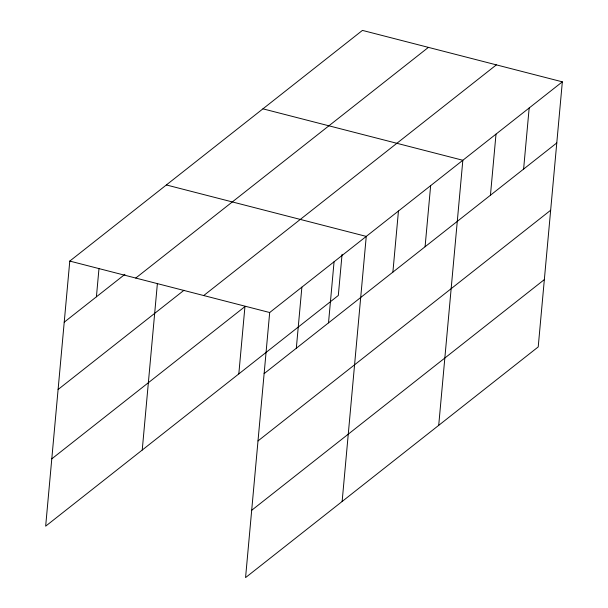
<?xml version="1.0" encoding="UTF-8"?>
<svg xmlns="http://www.w3.org/2000/svg" width="608" height="608" viewBox="0 0 608 608"><rect width="100%" height="100%" fill="white"/><g stroke="black" fill="none" stroke-linecap="round" stroke-linejoin="round"><path stroke-width="0.91" d="M562.339 81.837L269.686 312.52L245.564 577.6L538.217 346.917L562.339 81.837L362.436 30.4L69.783 261.083L45.661 526.163L338.314 295.48L342.061 254.349M96.414 296.81L98.982 268.607M142.234 450.034L157.396 283.457M238.815 373.912L244.94 306.599L51.786 458.85M296.316 348.247L301.88 287.143M328.51 322.871L334.066 261.767M342.137 501.478L366.259 236.398L166.364 184.954M392.89 272.126L398.453 211.022M425.083 246.749L430.646 185.645M438.71 425.349L462.84 160.269L262.937 108.832M490.443 195.229L496.006 134.125M523.61 169.085L529.173 107.981M64.228 322.179L124.952 274.314M135.751 278.054L428.404 47.378M58.102 389.492L183.943 290.305M203.718 295.541L496.371 64.866M264.123 373.624L556.776 142.941M257.997 440.937L550.65 210.254M251.689 510.287L544.342 279.604M69.783 261.083L269.686 312.52"/></g></svg>
